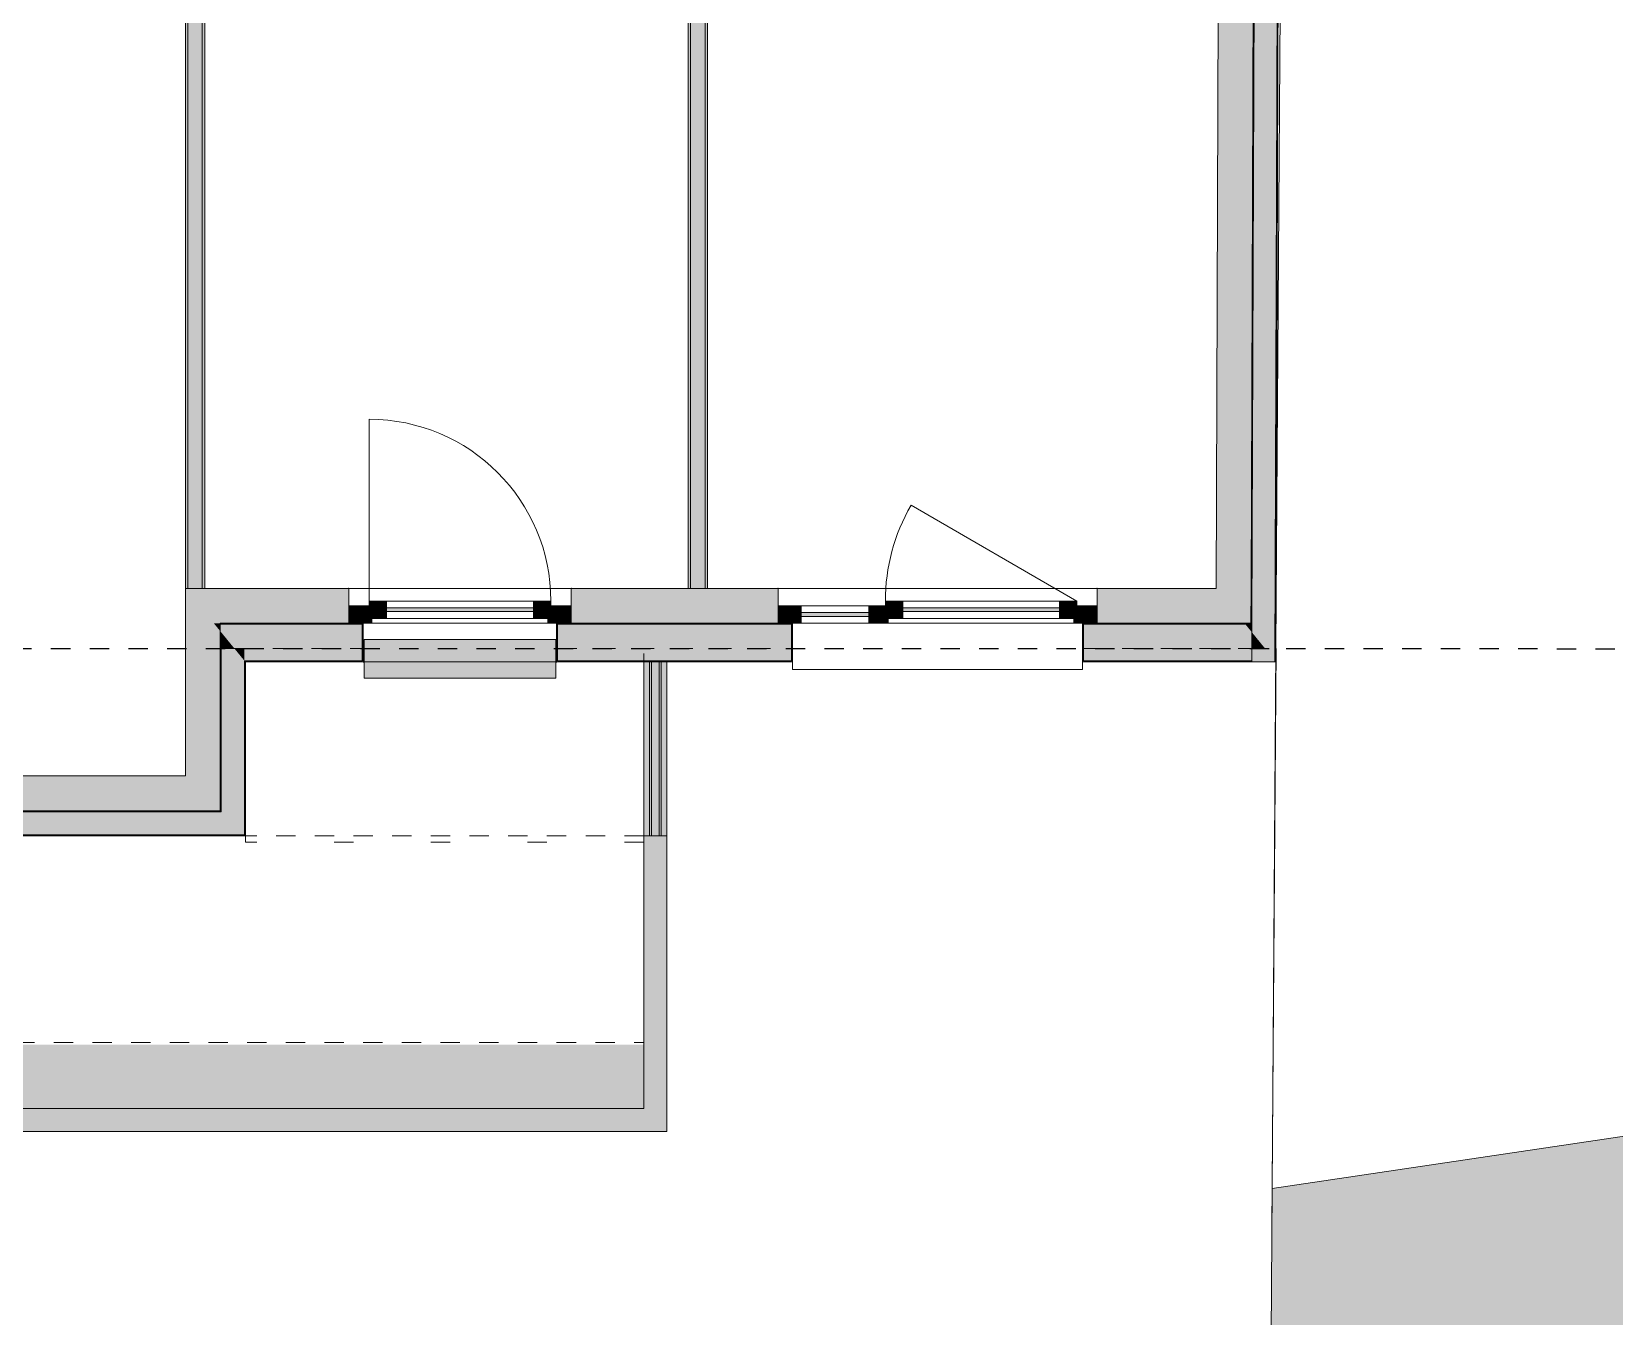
# Model space of a CAD drawing. Header units: metres. Extents: x -4 to 206, y -18 to 45.
# Drawn here: x 180.53 to 188.71, y 21.53 to 28.17 of the extents above; entities that cross this region are included whole.
import ezdxf

# ---------------------------------------------------------------- set-up
doc = ezdxf.new("R2010")
doc.units = ezdxf.units.M
doc.header["$MEASUREMENT"] = 0
doc.set_wipeout_variables(frame=1)
for name, pattern in [('Baufluchtlinie', [0.013, 0.008, -0.005]), ('Grenzlinie', [0.008, 0.003, -0.005]), ('Punkt 1_1', [0.075, 0.025, -0.05]), ('UNSICHTBAR', [0.4, 0, -0.4]), ('Wipeout_Contour', [1, 0, -1])]:
    doc.linetypes.add(name, pattern=pattern)
for name, color, linetype in [('110 Wand Aussen', 7, 'Continuous'), ('130 Wand Innen', 7, 'Continuous'), ('140 Brüstung', 7, 'Continuous'), ('725 Nachbarbebauung', 7, 'Continuous'), ('815 Raumbegrenzung', 7, 'Continuous'), ('905 VP Beschriftung Übersicht.Übersicht', 7, 'Continuous'), ('925 Vorentwurf Beschriftung', 7, 'Continuous'), ('Neubau_140 Geländer transparent', 7, 'Continuous'), ('Neubau_840 Baulinien', 7, 'Continuous')]:
    doc.layers.add(name, color=color, linetype=linetype)
doc.linetypes.add('Grenze Grundstück', pattern='A,0,[1,415_260415_PP_VA_1_5 2 St1.Shx,S=0.00031746,R=0,X=0,Y=0],-0.04,0', length=0.04)

# ---------------------------------------------------------------- blocks, each defined once
blk = doc.blocks.new('Wand_4_1', base_point=(183.8142, 22.4833))
at = {"color": 254, "linetype": 'Wipeout_Contour', "lineweight": 0, "ltscale": 715.81303}
blk.add_wipeout([(183.6942, 22.6033), (171.3492, 22.6033), (171.3492, 22.5733), (183.6942, 22.5733)], dxfattribs=at).dxf.layer = '140 Brüstung'
at = {"color": 254, "linetype": 'Wipeout_Contour', "lineweight": 0, "ltscale": 715.76773}
blk.add_wipeout([(183.7842, 22.5133), (171.2592, 22.5133), (171.2592, 22.4833), (183.7842, 22.4833)], dxfattribs=at).dxf.layer = '140 Brüstung'
at = {"color": 254, "linetype": 'Wipeout_Contour', "lineweight": 0, "ltscale": 715.777801}
blk.add_wipeout([(171.2692, 22.5133), (183.7742, 22.5133), (183.7742, 22.5233), (171.2692, 22.5233)], dxfattribs=at).dxf.layer = '140 Brüstung'
at = {"color": 254, "linetype": 'Wipeout_Contour', "lineweight": 0, "ltscale": 715.802967}
blk.add_wipeout([(183.7242, 22.5733), (171.3192, 22.5733), (171.3192, 22.5633), (183.7242, 22.5633)], dxfattribs=at).dxf.layer = '140 Brüstung'
at = {"color": 254, "linetype": 'Wipeout_Contour', "lineweight": 0, "ltscale": 715.790348}
blk.add_wipeout([(183.7342, 22.5633), (171.3092, 22.5633), (171.3092, 22.5233), (183.7342, 22.5233)], dxfattribs=at).dxf.layer = '140 Brüstung'
at = {"layer": '140 Brüstung', "color": 7, "linetype": 'Continuous', "lineweight": 18, "flags": 128}
for points in [[(183.6942, 22.6033), (171.3492, 22.6033)], [(171.2592, 22.4833), (183.7842, 22.4833)]]:
    blk.add_lwpolyline(points, dxfattribs=at)
blk = doc.blocks.new('Decke_5_1', base_point=(186.9327, 20.413))
at = {"layer": '725 Nachbarbebauung', "linetype": 'Continuous', "lineweight": 0, "true_color": 0x1f1f1f}
blk.add_hatch(color=250, dxfattribs=at).paths.add_polyline_path([(186.9327, 20.413), (186.8778, 8.6553), (193.1201, 9.7905), (205.8068, 11.6763), (205.9001, 25.0068), (186.9446, 22.1891)])
at = {"layer": '725 Nachbarbebauung', "color": 8, "linetype": 'Continuous', "lineweight": 13, "flags": 128}
blk.add_lwpolyline([(186.9327, 20.413), (186.8778, 8.6553), (193.1201, 9.7905), (205.8068, 11.6763), (205.9001, 25.0068), (186.9446, 22.1891)], close=True, dxfattribs=at)
blk = doc.blocks.new('Wand_29_1', base_point=(187.0142, 39.9833))
at = {"layer": '110 Wand Aussen', "linetype": 'Continuous', "lineweight": 0, "true_color": 0x000000}
for points in [[(186.959, 24.9195), (187.0094, 40.0472), (186.8889, 39.9001), (186.8395, 25.0666)], [(186.964, 24.9133), (187.0145, 40.0533), (187.0094, 40.0472), (186.959, 24.9195)], [(186.8838, 39.8533), (186.8347, 25.1133), (186.8397, 25.1133), (186.8888, 39.8533)], [(186.6553, 25.2933), (186.8353, 25.2933), (186.8832, 39.6733), (186.7032, 39.6733)], [(186.6553, 25.2933), (186.6547, 25.1133), (186.8015, 25.1133)], [(186.6553, 25.2933), (186.8015, 25.1133), (186.8347, 25.1133), (186.8353, 25.2933)], [(186.8347, 25.1133), (186.8346, 25.1083), (186.8396, 25.1083), (186.8397, 25.1133)], [(186.8386, 24.9833), (186.9071, 24.9833), (186.8389, 25.0673)], [(186.958, 24.9207), (186.9071, 24.9833), (186.8386, 24.9833), (186.8384, 24.9183), (186.958, 24.9183)], [(186.958, 24.9183), (186.8384, 24.9183), (186.8384, 24.9133), (186.958, 24.9133)], [(186.958, 24.9183), (186.9599, 24.9183), (186.958, 24.9207)], [(186.963, 24.9146), (186.9599, 24.9183), (186.958, 24.9183), (186.958, 24.9133), (186.963, 24.9133)]]:
    blk.add_hatch(color=18, dxfattribs=at).paths.add_polyline_path(points)
at = {"layer": '110 Wand Aussen', "color": 7, "linetype": 'Continuous', "lineweight": 13}
for p, q in [((186.959, 24.9195), (187.0094, 40.0472)), ((186.8397, 25.1133), (186.8888, 39.8533)), ((186.8346, 25.1083), (186.8396, 25.1083)), ((186.8389, 25.0673), (186.8386, 24.9833)), ((186.8395, 25.0666), (186.8396, 25.1083)), ((186.8396, 25.1083), (186.8397, 25.1133)), ((186.8386, 24.9833), (186.8384, 24.9183)), ((186.8384, 24.9183), (186.8384, 24.9133)), ((186.958, 24.9207), (186.958, 24.9183)), ((186.958, 24.9183), (186.958, 24.9133))]:
    blk.add_line(p, q, dxfattribs=at)
at = {"layer": '110 Wand Aussen', "color": 7, "linetype": 'Continuous', "lineweight": 18}
for p, q in [((186.8353, 25.2933), (186.8832, 39.6733)), ((186.8347, 25.1133), (186.8353, 25.2933)), ((186.6547, 25.1133), (186.8015, 25.1133)), ((186.8015, 25.1133), (186.8347, 25.1133))]:
    blk.add_line(p, q, dxfattribs=at)
at = {"layer": '110 Wand Aussen', "color": 7, "linetype": 'Continuous', "lineweight": 13, "flags": 128}
for points in [[(186.964, 24.9133), (187.0145, 40.0533)], [(186.959, 24.9133), (186.839, 24.9133)], [(186.964, 24.9133), (186.959, 24.9133)]]:
    blk.add_lwpolyline(points, dxfattribs=at)
at = {"layer": '110 Wand Aussen', "color": 7, "linetype": 'Continuous', "lineweight": 18, "flags": 128}
blk.add_lwpolyline([(186.6835, 33.7583), (186.6553, 25.2933)], dxfattribs=at)
blk = doc.blocks.new('Wand_48_1', base_point=(181.6342, 24.0133))
at = {"layer": '110 Wand Aussen', "linetype": 'Continuous', "lineweight": 0, "true_color": 0x000000}
for points in [[(181.3242, 25.2933), (181.471, 25.1133), (181.5042, 25.1133), (181.5042, 25.2933)], [(181.3242, 25.1133), (181.471, 25.1133), (181.3242, 25.2933)], [(181.3242, 25.1133), (181.3242, 24.3233), (181.5042, 24.3233), (181.5042, 25.0727), (181.471, 25.1133)], [(181.5042, 25.1133), (181.471, 25.1133), (181.4751, 25.1083), (181.5042, 25.1083)], [(181.5042, 25.1083), (181.4751, 25.1083), (181.5042, 25.0727)], [(181.5042, 24.9833), (181.5042, 24.1433), (181.5092, 24.1433), (181.5092, 24.9833)], [(181.5092, 24.9833), (181.5092, 24.9183), (181.6292, 24.9183), (181.6292, 24.9195), (181.5771, 24.9833)], [(181.6292, 24.9833), (181.5771, 24.9833), (181.6292, 24.9195)], [(181.5092, 24.9183), (181.5092, 24.1383), (181.6292, 24.1383), (181.6292, 24.9183)], [(181.6292, 24.9133), (181.6342, 24.9133), (181.6301, 24.9183), (181.6292, 24.9183)], [(181.6292, 24.9133), (181.6292, 24.0183), (181.6342, 24.0183), (181.6342, 24.9133)], [(181.6301, 24.9183), (181.6342, 24.9133), (181.6342, 24.9183)], [(181.3242, 24.1433), (181.5042, 24.1433), (181.3242, 24.3233)], [(181.3242, 24.3233), (181.5042, 24.1433), (181.5042, 24.3233)], [(181.5042, 24.1383), (181.5092, 24.1383), (181.5042, 24.1433)], [(181.5042, 24.1433), (181.5092, 24.1383), (181.5092, 24.1433)], [(181.5092, 24.0183), (181.6292, 24.0183), (181.5092, 24.1383)], [(181.5092, 24.1383), (181.6292, 24.0183), (181.6292, 24.1383)], [(181.6292, 24.0133), (181.6342, 24.0133), (181.6292, 24.0183)], [(181.6292, 24.0183), (181.6342, 24.0133), (181.6342, 24.0183)]]:
    blk.add_hatch(color=18, dxfattribs=at).paths.add_polyline_path(points)
at = {"layer": '110 Wand Aussen', "color": 7, "linetype": 'Continuous', "lineweight": 18}
for p, q in [((181.5042, 25.1133), (181.5042, 25.1083)), ((181.5042, 25.1083), (181.5042, 25.0727)), ((181.5042, 25.0727), (181.5042, 24.9833)), ((181.5042, 24.3233), (181.5042, 24.9833)), ((181.5042, 24.1433), (181.5042, 24.3233)), ((181.3242, 24.1433), (181.5042, 24.1433))]:
    blk.add_line(p, q, dxfattribs=at)
at = {"layer": '110 Wand Aussen', "color": 7, "linetype": 'Baufluchtlinie', "lineweight": 0}
for p, q in [((181.5042, 24.9833), (181.5092, 24.9833)), ((181.5092, 24.9833), (181.5771, 24.9833))]:
    blk.add_line(p, q, dxfattribs=at)
at = {"layer": '110 Wand Aussen', "color": 7, "linetype": 'Continuous', "lineweight": 13}
for p, q in [((181.5092, 24.1433), (181.5092, 24.9833)), ((181.6292, 24.9183), (181.6301, 24.9183)), ((181.6292, 24.1383), (181.6292, 24.9183)), ((181.6342, 24.9183), (181.6301, 24.9183)), ((181.5042, 24.1383), (181.5092, 24.1383)), ((181.5092, 24.1383), (181.5092, 24.1433)), ((181.6292, 24.0183), (181.6292, 24.1383)), ((181.5092, 24.0183), (181.6292, 24.0183))]:
    blk.add_line(p, q, dxfattribs=at)
at = {"layer": '110 Wand Aussen', "color": 7, "linetype": 'Continuous', "lineweight": 18, "flags": 128}
for points in [[(181.3242, 25.2933), (181.5042, 25.2933)], [(181.3242, 25.2933), (181.3242, 24.3233)]]:
    blk.add_lwpolyline(points, dxfattribs=at)
at = {"layer": '110 Wand Aussen', "color": 7, "linetype": 'Continuous', "lineweight": 13, "flags": 128}
for points in [[(181.6342, 24.0133), (181.6342, 24.9133)], [(181.6342, 24.0133), (181.6292, 24.0133)]]:
    blk.add_lwpolyline(points, dxfattribs=at)
blk = doc.blocks.new('Kombi-Fenster 1-Fl 27[13]_1', base_point=(168.0292, 39.9833))
at = {"layer": '110 Wand Aussen', "linetype": 'Continuous', "lineweight": 0, "true_color": 0xffffff}
for points in [[(185.0342, 25.1383), (185.0342, 25.2283), (184.9442, 25.2283), (184.9442, 25.1383)], [(185.9342, 25.1383), (185.9342, 25.2283), (185.8442, 25.2283), (185.8442, 25.1383)], [(184.4092, 25.1133), (184.5092, 25.1133), (184.5092, 25.2033), (184.4092, 25.2033)], [(184.5092, 25.1683), (184.5092, 25.1483), (184.8592, 25.1483), (184.8592, 25.1683)], [(184.9092, 25.2033), (184.8592, 25.2033), (184.8592, 25.1133), (184.9092, 25.1133)], [(184.9092, 25.1133), (184.9592, 25.1133), (184.9592, 25.1383), (184.9442, 25.1383), (184.9442, 25.2033), (184.9092, 25.2033)], [(185.8442, 25.1933), (185.0342, 25.1933), (185.0342, 25.1733), (185.8442, 25.1733)], [(186.0192, 25.2033), (185.9342, 25.2033), (185.9342, 25.1383), (185.9192, 25.1383), (185.9192, 25.1133), (186.0192, 25.1133)]]:
    blk.add_hatch(color=7, dxfattribs=at).paths.add_polyline_path(points)
at = {"layer": '110 Wand Aussen', "linetype": 'Continuous', "lineweight": 0, "true_color": 0x000000}
for points in [[(184.4092, 25.1133), (184.4092, 25.2033), (184.3892, 25.2033), (184.3892, 25.1133)], [(186.0192, 25.2033), (186.0192, 25.1133), (186.0392, 25.1133), (186.0392, 25.2033)]]:
    blk.add_hatch(color=18, dxfattribs=at).paths.add_polyline_path(points)
at = {"layer": '110 Wand Aussen', "color": 8, "linetype": 'Baufluchtlinie', "lineweight": 0, "ltscale": 200}
blk.add_line((185.9342, 25.2283), (185.0768, 25.7233), dxfattribs=at)
at = {"layer": '110 Wand Aussen', "color": 7, "linetype": 'Continuous', "lineweight": 13}
for p, q in [((186.0392, 25.2933), (184.3892, 25.2933)), ((185.0342, 25.2283), (184.9442, 25.2283)), ((184.9442, 25.2283), (184.9442, 25.1383)), ((185.8442, 25.2283), (185.0342, 25.2283)), ((185.0342, 25.1383), (185.0342, 25.2283)), ((185.9342, 25.2283), (185.8442, 25.2283)), ((185.8442, 25.2283), (185.8442, 25.1383)), ((185.9342, 25.1383), (185.9342, 25.2283)), ((184.5092, 25.2033), (184.4092, 25.2033)), ((184.4092, 25.2033), (184.4092, 25.1133)), ((184.8592, 25.2033), (184.5092, 25.2033)), ((184.5092, 25.1133), (184.5092, 25.2033)), ((184.8592, 25.1683), (184.5092, 25.1683)), ((184.5092, 25.1483), (184.8592, 25.1483)), ((184.9092, 25.2033), (184.8592, 25.2033)), ((184.8592, 25.2033), (184.8592, 25.1133)), ((184.9442, 25.2033), (184.9092, 25.2033)), ((184.9442, 25.1383), (184.9442, 25.2033)), ((184.9592, 25.1383), (184.9442, 25.1383)), ((184.9442, 25.1383), (185.0342, 25.1383)), ((184.9592, 25.1133), (184.9592, 25.1383)), ((185.8442, 25.1933), (185.0342, 25.1933)), ((185.0342, 25.1733), (185.8442, 25.1733)), ((185.0342, 25.1383), (185.8442, 25.1383)), ((185.8442, 25.1383), (185.9342, 25.1383)), ((185.9342, 25.1383), (185.9192, 25.1383)), ((185.9192, 25.1383), (185.9192, 25.1133)), ((186.0192, 25.2033), (185.9342, 25.2033)), ((185.9342, 25.2033), (185.9342, 25.1383)), ((186.0192, 25.1133), (186.0192, 25.2033)), ((184.4592, 25.1133), (184.3892, 25.1133)), ((184.4592, 25.1133), (184.3892, 25.1133)), ((184.4092, 25.1133), (184.5092, 25.1133)), ((184.4592, 25.1133), (184.4642, 25.1133)), ((184.4592, 25.1133), (184.4642, 25.1133)), ((184.4642, 25.1083), (184.4642, 25.1133)), ((184.4642, 24.9833), (184.4642, 25.1083)), ((184.5092, 25.1133), (184.8592, 25.1133)), ((184.8592, 25.1133), (184.9092, 25.1133)), ((184.9092, 25.1133), (184.9592, 25.1133)), ((184.9592, 25.1133), (185.9192, 25.1133)), ((185.9192, 25.1133), (186.0192, 25.1133)), ((185.9692, 25.1133), (185.9642, 25.1133)), ((185.9692, 25.1133), (185.9642, 25.1133)), ((185.9642, 25.1083), (185.9642, 25.1133)), ((185.9642, 24.9833), (185.9642, 25.1083)), ((184.4642, 24.9183), (184.4642, 24.9833)), ((185.9642, 24.9183), (185.9642, 24.9833)), ((184.4642, 24.9133), (184.4642, 24.9183)), ((184.4642, 24.8733), (184.4642, 24.9133)), ((185.9642, 24.9133), (185.9642, 24.9183)), ((185.9642, 24.9133), (185.9642, 24.8733)), ((185.9642, 24.8733), (184.4642, 24.8733))]:
    blk.add_line(p, q, dxfattribs=at)
at = {"layer": '110 Wand Aussen', "color": 7, "linetype": 'Continuous', "lineweight": 18}
for p, q in [((184.3892, 25.2033), (184.3892, 25.2933)), ((186.0392, 25.2033), (186.0392, 25.2933)), ((184.3892, 25.1133), (184.3892, 25.2033)), ((184.3892, 25.1133), (184.3892, 25.2033)), ((186.0392, 25.1133), (186.0392, 25.2033)), ((186.0392, 25.1133), (186.0392, 25.2033)), ((186.0392, 25.1133), (185.9692, 25.1133)), ((186.0392, 25.1133), (185.9692, 25.1133))]:
    blk.add_line(p, q, dxfattribs=at)
at = {"layer": '110 Wand Aussen', "color": 7, "linetype": 'Continuous', "lineweight": 13, "flags": 128}
for points in [[(184.4092, 25.1133), (184.3892, 25.1133), (184.3892, 25.2033), (184.4092, 25.2033)], [(186.0192, 25.2033), (186.0392, 25.2033), (186.0392, 25.1133), (186.0192, 25.1133)]]:
    blk.add_lwpolyline(points, close=True, dxfattribs=at)
at = {"layer": '110 Wand Aussen', "color": 8, "linetype": 'Baufluchtlinie', "lineweight": 0, "ltscale": 200}
blk.add_arc((185.9342, 25.2283), 0.99, 150, 180, dxfattribs=at)
at = {"layer": '110 Wand Aussen', "color": 7, "linetype": 'Continuous', "lineweight": 13}
for p in [(184.3892, 25.2933), (186.0392, 25.2933)]:
    blk.add_point(p, dxfattribs=at)
blk = doc.blocks.new('1-Flügelfenster 27[14]_1', base_point=(168.0292, 39.9833))
at = {"layer": '110 Wand Aussen', "linetype": 'Continuous', "lineweight": 0, "true_color": 0xffffff}
for points in [[(182.3642, 25.1383), (182.3642, 25.2283), (182.2742, 25.2283), (182.2742, 25.1383)], [(183.2142, 25.1383), (183.2142, 25.2283), (183.1242, 25.2283), (183.1242, 25.1383)], [(182.1892, 25.1133), (182.2892, 25.1133), (182.2892, 25.1383), (182.2742, 25.1383), (182.2742, 25.2033), (182.1892, 25.2033)], [(183.1242, 25.1933), (182.3642, 25.1933), (182.3642, 25.1733), (183.1242, 25.1733)], [(183.2992, 25.2033), (183.2142, 25.2033), (183.2142, 25.1383), (183.1992, 25.1383), (183.1992, 25.1133), (183.2992, 25.1133)]]:
    blk.add_hatch(color=7, dxfattribs=at).paths.add_polyline_path(points)
at = {"layer": '110 Wand Aussen', "linetype": 'Continuous', "lineweight": 0, "true_color": 0x000000}
for points in [[(182.1892, 25.1133), (182.1892, 25.2033), (182.1692, 25.2033), (182.1692, 25.1133)], [(183.2992, 25.2033), (183.2992, 25.1133), (183.3192, 25.1133), (183.3192, 25.2033)]]:
    blk.add_hatch(color=18, dxfattribs=at).paths.add_polyline_path(points)
at = {"layer": '110 Wand Aussen', "color": 8, "linetype": 'Continuous', "lineweight": 0}
blk.add_line((182.2742, 25.2283), (182.2742, 26.1683), dxfattribs=at)
at = {"layer": '110 Wand Aussen', "color": 7, "linetype": 'Continuous', "lineweight": 13}
for p, q in [((183.3192, 25.2933), (182.1692, 25.2933)), ((182.3642, 25.2283), (182.2742, 25.2283)), ((182.2742, 25.2283), (182.2742, 25.1383)), ((183.1242, 25.2283), (182.3642, 25.2283)), ((182.3642, 25.1383), (182.3642, 25.2283)), ((183.2142, 25.2283), (183.1242, 25.2283)), ((183.1242, 25.2283), (183.1242, 25.1383)), ((183.2142, 25.1383), (183.2142, 25.2283)), ((182.2742, 25.2033), (182.1892, 25.2033)), ((182.1892, 25.2033), (182.1892, 25.1133)), ((182.2742, 25.1383), (182.2742, 25.2033)), ((182.2892, 25.1383), (182.2742, 25.1383)), ((182.2742, 25.1383), (182.3642, 25.1383)), ((182.2892, 25.1133), (182.2892, 25.1383)), ((183.1242, 25.1933), (182.3642, 25.1933)), ((182.3642, 25.1733), (183.1242, 25.1733)), ((182.3642, 25.1383), (183.1242, 25.1383)), ((183.1242, 25.1383), (183.2142, 25.1383)), ((183.2142, 25.1383), (183.1992, 25.1383)), ((183.1992, 25.1383), (183.1992, 25.1133)), ((183.2992, 25.2033), (183.2142, 25.2033)), ((183.2142, 25.2033), (183.2142, 25.1383)), ((183.2992, 25.1133), (183.2992, 25.2033)), ((182.2392, 25.1133), (182.1692, 25.1133)), ((182.2392, 25.1133), (182.1692, 25.1133)), ((182.1892, 25.1133), (182.2892, 25.1133)), ((182.2392, 25.1133), (182.2442, 25.1133)), ((182.2392, 25.1133), (182.2442, 25.1133)), ((182.2442, 25.1083), (182.2442, 25.1133)), ((182.2442, 24.9833), (182.2442, 25.1083)), ((182.2892, 25.1133), (183.1992, 25.1133)), ((183.1992, 25.1133), (183.2992, 25.1133)), ((183.2492, 25.1133), (183.2442, 25.1133)), ((183.2492, 25.1133), (183.2442, 25.1133)), ((183.2442, 25.1083), (183.2442, 25.1133)), ((183.2442, 24.9833), (183.2442, 25.1083)), ((182.2442, 24.9183), (182.2442, 24.9833)), ((183.2442, 24.9183), (183.2442, 24.9833)), ((182.2442, 24.9133), (182.2442, 24.9183)), ((183.2442, 24.9133), (182.2442, 24.9133)), ((183.2442, 24.9133), (183.2442, 24.9183))]:
    blk.add_line(p, q, dxfattribs=at)
at = {"layer": '110 Wand Aussen', "color": 7, "linetype": 'Punkt 1_1', "lineweight": 13}
for p, q in [((183.3192, 25.2933), (182.1692, 25.2933)), ((183.2442, 24.9133), (182.2442, 24.9133))]:
    blk.add_line(p, q, dxfattribs=at)
at = {"layer": '110 Wand Aussen', "color": 7, "linetype": 'Continuous', "lineweight": 18}
for p, q in [((182.1692, 25.2033), (182.1692, 25.2933)), ((183.3192, 25.2033), (183.3192, 25.2933)), ((182.1692, 25.1133), (182.1692, 25.2033)), ((182.1692, 25.1133), (182.1692, 25.2033)), ((183.3192, 25.1133), (183.3192, 25.2033)), ((183.3192, 25.1133), (183.3192, 25.2033)), ((183.3192, 25.1133), (183.2492, 25.1133)), ((183.3192, 25.1133), (183.2492, 25.1133))]:
    blk.add_line(p, q, dxfattribs=at)
at = {"layer": '110 Wand Aussen', "color": 7, "linetype": 'Continuous', "lineweight": 13, "flags": 128}
for points in [[(182.1892, 25.1133), (182.1692, 25.1133), (182.1692, 25.2033), (182.1892, 25.2033)], [(183.2992, 25.2033), (183.3192, 25.2033), (183.3192, 25.1133), (183.2992, 25.1133)]]:
    blk.add_lwpolyline(points, close=True, dxfattribs=at)
at = {"layer": '110 Wand Aussen', "color": 8, "linetype": 'Continuous', "lineweight": 0}
blk.add_arc((182.2742, 25.2283), 0.94, 0, 90, dxfattribs=at)
at = {"layer": '110 Wand Aussen', "color": 7, "linetype": 'Continuous', "lineweight": 13}
for p in [(182.1692, 25.2933), (183.3192, 25.2933), (182.2442, 24.9133), (183.2442, 24.9133)]:
    blk.add_point(p, dxfattribs=at)
blk = doc.blocks.new('Wand_50_1', base_point=(181.6342, 24.9833))
at = {"layer": '110 Wand Aussen', "linetype": 'Continuous', "lineweight": 0, "true_color": 0x000000}
for points in [[(182.1692, 25.2933), (181.5042, 25.2933), (181.5042, 25.1133), (182.1692, 25.1133), (182.1692, 25.2033)], [(184.3892, 25.2933), (183.3192, 25.2933), (183.3192, 25.2033), (183.3192, 25.1133), (184.3892, 25.1133), (184.3892, 25.2033)], [(186.6553, 25.2933), (186.0392, 25.2933), (186.0392, 25.2033), (186.0392, 25.1133), (186.6547, 25.1133)], [(181.5042, 25.1083), (182.2392, 25.1083), (182.2392, 25.1133), (181.5042, 25.1133)], [(181.5042, 25.0727), (181.5771, 24.9833), (182.2392, 24.9833), (182.2392, 25.1083), (181.5042, 25.1083)], [(181.5092, 24.9833), (181.5092, 25.0666), (181.5042, 25.0727), (181.5042, 24.9833)], [(181.5771, 24.9833), (181.5092, 25.0666), (181.5092, 24.9833)], [(182.2392, 24.9133), (182.2442, 24.9133), (182.2442, 25.1133), (182.2392, 25.1133)], [(183.2492, 24.9133), (183.2492, 25.1133), (183.2442, 25.1133), (183.2442, 24.9133)], [(183.2492, 25.1083), (184.4592, 25.1083), (184.4592, 25.1133), (183.2492, 25.1133)], [(184.4592, 25.1083), (183.2492, 25.1083), (183.2492, 24.9833), (184.4592, 24.9833)], [(184.4592, 24.9133), (184.4642, 24.9133), (184.4642, 25.1133), (184.4592, 25.1133)], [(185.9692, 24.9133), (185.9692, 25.1133), (185.9642, 25.1133), (185.9642, 24.9133)], [(185.9692, 25.1083), (186.8056, 25.1083), (186.8015, 25.1133), (185.9692, 25.1133)], [(185.9692, 24.9833), (186.8386, 24.9833), (186.8389, 25.0673), (186.8056, 25.1083), (185.9692, 25.1083)], [(186.8015, 25.1133), (186.8056, 25.1083), (186.8346, 25.1083), (186.8347, 25.1133)], [(186.8056, 25.1083), (186.8345, 25.0727), (186.8346, 25.1083)], [(186.8346, 25.1083), (186.8345, 25.0727), (186.8395, 25.0666), (186.8396, 25.1083)], [(181.6292, 24.9833), (181.6292, 24.9195), (181.6301, 24.9183), (182.2392, 24.9183), (182.2392, 24.9833)], [(184.4592, 24.9833), (183.2492, 24.9833), (183.2492, 24.9183), (184.4592, 24.9183)], [(186.8386, 24.9833), (185.9692, 24.9833), (185.9692, 24.9183), (186.8384, 24.9183)], [(181.6301, 24.9183), (181.6292, 24.9195), (181.6292, 24.9183)], [(181.6342, 24.9133), (182.2392, 24.9133), (182.2392, 24.9183), (181.6342, 24.9183)], [(183.2492, 24.9133), (184.4592, 24.9133), (184.4592, 24.9183), (183.2492, 24.9183)], [(185.9692, 24.9133), (186.8384, 24.9133), (186.8384, 24.9183), (185.9692, 24.9183)], [(186.963, 24.9133), (186.964, 24.9133), (186.963, 24.9146)]]:
    blk.add_hatch(color=18, dxfattribs=at).paths.add_polyline_path(points)
at = {"layer": '110 Wand Aussen', "color": 7, "linetype": 'Continuous', "lineweight": 18}
for p, q in [((182.1692, 25.2033), (182.1692, 25.2933)), ((183.3192, 25.2033), (183.3192, 25.2933)), ((184.3892, 25.2033), (184.3892, 25.2933)), ((186.0392, 25.2033), (186.0392, 25.2933)), ((182.1692, 25.1133), (182.1692, 25.2033)), ((183.3192, 25.1133), (183.3192, 25.2033)), ((184.3892, 25.1133), (184.3892, 25.2033)), ((186.0392, 25.1133), (186.0392, 25.2033)), ((181.5042, 25.1133), (181.5042, 25.1083)), ((181.5042, 25.1133), (182.1692, 25.1133)), ((181.5042, 25.1083), (181.5042, 25.0727)), ((181.5042, 25.0727), (181.5042, 24.9833)), ((183.3192, 25.1133), (183.2492, 25.1133)), ((183.3192, 25.1133), (184.3892, 25.1133)), ((186.0392, 25.1133), (185.9692, 25.1133)), ((186.0392, 25.1133), (186.6547, 25.1133)), ((186.6547, 25.1133), (186.8015, 25.1133)), ((186.8015, 25.1133), (186.8347, 25.1133))]:
    blk.add_line(p, q, dxfattribs=at)
at = {"layer": '110 Wand Aussen', "color": 7, "linetype": 'Continuous', "lineweight": 13}
for p, q in [((181.5042, 25.1083), (182.2392, 25.1083)), ((182.2392, 25.1133), (182.1692, 25.1133)), ((182.2392, 25.1133), (182.2442, 25.1133)), ((182.2392, 24.9183), (182.2392, 25.1133)), ((182.2442, 25.1083), (182.2442, 25.1133)), ((182.2442, 24.9833), (182.2442, 25.1083)), ((183.2442, 25.1083), (183.2442, 25.1133)), ((183.2492, 25.1133), (183.2442, 25.1133)), ((183.2442, 24.9833), (183.2442, 25.1083)), ((183.2492, 24.9183), (183.2492, 25.1133)), ((183.2492, 25.1083), (184.4592, 25.1083)), ((184.4592, 25.1133), (184.3892, 25.1133)), ((184.4592, 25.1133), (184.4642, 25.1133)), ((184.4592, 24.9183), (184.4592, 25.1133)), ((184.4642, 25.1083), (184.4642, 25.1133)), ((184.4642, 24.9833), (184.4642, 25.1083)), ((185.9642, 25.1083), (185.9642, 25.1133)), ((185.9692, 25.1133), (185.9642, 25.1133)), ((185.9642, 24.9833), (185.9642, 25.1083)), ((185.9692, 24.9183), (185.9692, 25.1133)), ((185.9692, 25.1083), (186.8056, 25.1083)), ((186.8056, 25.1083), (186.8346, 25.1083)), ((186.8346, 25.1083), (186.8396, 25.1083)), ((186.8389, 25.0673), (186.8386, 24.9833)), ((186.8395, 25.0666), (186.8396, 25.1083)), ((182.2442, 24.9183), (182.2442, 24.9833)), ((183.2442, 24.9183), (183.2442, 24.9833)), ((184.4642, 24.9183), (184.4642, 24.9833)), ((185.9642, 24.9183), (185.9642, 24.9833)), ((186.8386, 24.9833), (186.8384, 24.9183)), ((181.6292, 24.9183), (181.6301, 24.9183)), ((181.6342, 24.9183), (181.6301, 24.9183)), ((181.6342, 24.9183), (182.2392, 24.9183)), ((182.2392, 24.9133), (182.2442, 24.9133)), ((182.2442, 24.9133), (182.2442, 24.9183)), ((183.2442, 24.9133), (183.2442, 24.9183)), ((183.2492, 24.9133), (183.2442, 24.9133)), ((183.2492, 24.9183), (184.4592, 24.9183)), ((184.4592, 24.9133), (184.4642, 24.9133)), ((184.4642, 24.9133), (184.4642, 24.9183)), ((185.9642, 24.9133), (185.9642, 24.9183)), ((185.9692, 24.9133), (185.9642, 24.9133)), ((185.9692, 24.9183), (186.8384, 24.9183)), ((186.8384, 24.9183), (186.8384, 24.9133))]:
    blk.add_line(p, q, dxfattribs=at)
at = {"layer": '110 Wand Aussen', "color": 7, "linetype": 'Baufluchtlinie', "lineweight": 0}
for p, q in [((181.5042, 24.9833), (181.5092, 24.9833)), ((181.5092, 24.9833), (181.5771, 24.9833)), ((181.5771, 24.9833), (182.2392, 24.9833)), ((183.2492, 24.9833), (184.4592, 24.9833)), ((185.9692, 24.9833), (186.8386, 24.9833))]:
    blk.add_line(p, q, dxfattribs=at)
at = {"layer": '110 Wand Aussen', "color": 7, "linetype": 'Continuous', "lineweight": 18, "flags": 128}
for points in [[(182.1692, 25.2933), (181.5042, 25.2933)], [(184.3892, 25.2933), (183.3192, 25.2933)], [(186.6553, 25.2933), (186.0392, 25.2933)]]:
    blk.add_lwpolyline(points, dxfattribs=at)
at = {"layer": '110 Wand Aussen', "color": 7, "linetype": 'Continuous', "lineweight": 13, "flags": 128}
for points in [[(181.6342, 24.9133), (182.2392, 24.9133)], [(183.2492, 24.9133), (184.4592, 24.9133)], [(185.9692, 24.9133), (186.839, 24.9133)]]:
    blk.add_lwpolyline(points, dxfattribs=at)
at = {"layer": '110 Wand Aussen', "color": 7, "linetype": 'Continuous', "lineweight": 13}
for name in ['1-Flügelfenster 27[14]_1', 'Kombi-Fenster 1-Fl 27[13]_1']:
    blk.add_blockref(name, (168.0292, 39.9833), dxfattribs=at)
blk = doc.blocks.new('Wand_51_1', base_point=(173.4042, 24.0133))
at = {"layer": '110 Wand Aussen', "linetype": 'Continuous', "lineweight": 0, "true_color": 0x000000}
for points in [[(181.3242, 24.3233), (180.2692, 24.3233), (180.2692, 24.2333), (180.2692, 24.1433), (181.3242, 24.1433)], [(180.1992, 24.1383), (181.5042, 24.1383), (181.5042, 24.1433), (180.1992, 24.1433)], [(181.5092, 24.1383), (180.1992, 24.1383), (180.1992, 24.0183), (181.5092, 24.0183)], [(180.1992, 24.0133), (181.6292, 24.0133), (181.6292, 24.0183), (180.1992, 24.0183)]]:
    blk.add_hatch(color=18, dxfattribs=at).paths.add_polyline_path(points)
at = {"layer": '110 Wand Aussen', "color": 7, "linetype": 'Continuous', "lineweight": 13}
for p, q in [((180.1992, 24.1383), (181.5042, 24.1383)), ((181.5042, 24.1383), (181.5092, 24.1383)), ((180.1992, 24.0183), (181.5092, 24.0183)), ((181.5092, 24.0183), (181.6292, 24.0183))]:
    blk.add_line(p, q, dxfattribs=at)
at = {"layer": '110 Wand Aussen', "color": 7, "linetype": 'Continuous', "lineweight": 18}
for p, q in [((180.2692, 24.1433), (181.3242, 24.1433)), ((181.3242, 24.1433), (181.5042, 24.1433))]:
    blk.add_line(p, q, dxfattribs=at)
at = {"layer": '110 Wand Aussen', "color": 7, "linetype": 'Continuous', "lineweight": 18, "flags": 128}
blk.add_lwpolyline([(181.3242, 24.3233), (180.2692, 24.3233)], dxfattribs=at)
at = {"layer": '110 Wand Aussen', "color": 7, "linetype": 'Continuous', "lineweight": 13, "flags": 128}
blk.add_lwpolyline([(180.1992, 24.0133), (181.6292, 24.0133)], dxfattribs=at)
blk = doc.blocks.new('Metall Zargentür Typ3 27[5]_1', base_point=(168.0292, 39.9833))
at = {"layer": '130 Wand Innen', "linetype": 'Continuous', "lineweight": 0, "true_color": 0xffffff}
for points in [[(183.9242, 32.4033), (183.9242, 32.3633), (184.0242, 32.3633), (184.0242, 32.4033)], [(184.0242, 31.5133), (184.0242, 31.5633), (183.9242, 31.5633), (183.9242, 31.5133)]]:
    blk.add_hatch(color=7, dxfattribs=at).paths.add_polyline_path(points)
at = {"layer": '130 Wand Innen', "color": 7, "linetype": 'Grenzlinie', "lineweight": 13, "ltscale": 200}
for p, q in [((183.9242, 32.4033), (183.9242, 31.5133)), ((184.0242, 32.4033), (184.0242, 31.5133))]:
    blk.add_line(p, q, dxfattribs=at)
at = {"layer": '130 Wand Innen', "color": 7, "linetype": 'Continuous', "lineweight": 13}
for p, q in [((183.9242, 32.4033), (183.9242, 32.3633)), ((184.0242, 32.4033), (183.9242, 32.4033)), ((183.9242, 32.3633), (184.0242, 32.3633)), ((184.0242, 32.3633), (184.0242, 32.4033)), ((184.0242, 31.5633), (183.9242, 31.5633)), ((183.9242, 31.5633), (183.9242, 31.5133)), ((183.9242, 31.5133), (184.0242, 31.5133)), ((184.0242, 31.5133), (184.0242, 31.5633))]:
    blk.add_line(p, q, dxfattribs=at)
at = {"layer": '130 Wand Innen', "color": 7, "linetype": 'Continuous', "lineweight": 18}
for p, q in [((183.9242, 32.4033), (183.9367, 32.4033)), ((183.9242, 32.4033), (183.9367, 32.4033)), ((183.9367, 32.4033), (184.0117, 32.4033)), ((183.9367, 32.4033), (184.0117, 32.4033)), ((184.0117, 32.4033), (184.0242, 32.4033)), ((184.0117, 32.4033), (184.0242, 32.4033)), ((183.9242, 31.5133), (183.9367, 31.5133)), ((183.9242, 31.5133), (183.9367, 31.5133)), ((183.9367, 31.5133), (184.0117, 31.5133)), ((183.9367, 31.5133), (184.0117, 31.5133)), ((184.0117, 31.5133), (184.0242, 31.5133)), ((184.0117, 31.5133), (184.0242, 31.5133))]:
    blk.add_line(p, q, dxfattribs=at)
at = {"layer": '130 Wand Innen', "color": 8, "linetype": 'Continuous', "lineweight": 0}
blk.add_line((184.0242, 31.5483), (184.8542, 31.5483), dxfattribs=at)
blk.add_arc((184.0242, 31.5483), 0.83, 0, 90, dxfattribs=at)
blk = doc.blocks.new('Metall Zargentür Typ3 27[6]_1', base_point=(168.0292, 39.9833))
at = {"layer": '130 Wand Innen', "linetype": 'Continuous', "lineweight": 0, "true_color": 0xffffff}
for points in [[(184.0242, 30.5576), (183.9242, 30.5576), (183.9242, 30.5076), (184.0242, 30.5076)], [(183.9242, 29.6676), (184.0242, 29.6676), (184.0242, 29.7076), (183.9242, 29.7076)]]:
    blk.add_hatch(color=7, dxfattribs=at).paths.add_polyline_path(points)
at = {"layer": '130 Wand Innen', "color": 7, "linetype": 'Grenzlinie', "lineweight": 13, "ltscale": 200}
for p, q in [((183.9242, 29.6676), (183.9242, 30.5576)), ((184.0242, 29.6676), (184.0242, 30.5576))]:
    blk.add_line(p, q, dxfattribs=at)
at = {"layer": '130 Wand Innen', "color": 7, "linetype": 'Continuous', "lineweight": 13}
for p, q in [((183.9242, 30.5076), (183.9242, 30.5576)), ((183.9242, 30.5576), (184.0242, 30.5576)), ((184.0242, 30.5576), (184.0242, 30.5076)), ((184.0242, 30.5076), (183.9242, 30.5076)), ((183.9242, 29.6676), (183.9242, 29.7076)), ((183.9242, 29.7076), (184.0242, 29.7076)), ((184.0242, 29.6676), (183.9242, 29.6676)), ((184.0242, 29.7076), (184.0242, 29.6676))]:
    blk.add_line(p, q, dxfattribs=at)
at = {"layer": '130 Wand Innen', "color": 7, "linetype": 'Continuous', "lineweight": 18}
for p, q in [((183.9242, 30.5576), (183.9367, 30.5576)), ((183.9242, 30.5576), (183.9367, 30.5576)), ((183.9367, 30.5576), (184.0117, 30.5576)), ((183.9367, 30.5576), (184.0117, 30.5576)), ((184.0117, 30.5576), (184.0242, 30.5576)), ((184.0117, 30.5576), (184.0242, 30.5576)), ((183.9242, 29.6676), (183.9367, 29.6676)), ((183.9242, 29.6676), (183.9367, 29.6676)), ((183.9367, 29.6676), (184.0117, 29.6676)), ((183.9367, 29.6676), (184.0117, 29.6676)), ((184.0117, 29.6676), (184.0242, 29.6676)), ((184.0117, 29.6676), (184.0242, 29.6676))]:
    blk.add_line(p, q, dxfattribs=at)
at = {"layer": '130 Wand Innen', "color": 8, "linetype": 'Continuous', "lineweight": 0}
blk.add_line((184.0242, 30.5226), (184.8542, 30.5226), dxfattribs=at)
blk.add_arc((184.0242, 30.5226), 0.83, 270, 0, dxfattribs=at)
blk = doc.blocks.new('Wand_58_1', base_point=(183.9242, 32.7583))
at = {"layer": '130 Wand Innen', "linetype": 'Continuous', "lineweight": 0, "true_color": 0x000000}
for points in [[(183.9242, 32.8583), (183.9367, 32.8458), (183.9367, 32.8583)], [(183.9367, 32.8458), (183.9242, 32.8583), (183.9242, 32.8458)], [(183.9242, 32.8458), (183.9242, 32.4033), (183.9367, 32.4033), (183.9367, 32.8458)], [(183.9367, 32.8458), (184.0117, 32.7708), (184.0117, 32.8458)], [(184.0117, 32.7708), (183.9367, 32.8458), (183.9367, 32.7708)], [(184.0117, 32.7708), (183.9367, 32.7708), (183.9367, 32.4033), (184.0117, 32.4033)], [(184.0117, 32.7708), (184.0242, 32.7583), (184.0242, 32.7708)], [(184.0242, 32.7583), (184.0117, 32.7708), (184.0117, 32.7583)], [(184.0242, 32.7583), (184.0117, 32.7583), (184.0117, 32.4033), (184.0242, 32.4033)], [(183.9367, 31.5133), (183.9242, 31.5133), (183.9242, 30.5576), (183.9367, 30.5576)], [(184.0117, 31.5133), (183.9367, 31.5133), (183.9367, 30.5576), (184.0117, 30.5576)], [(184.0242, 31.5133), (184.0117, 31.5133), (184.0117, 30.5576), (184.0242, 30.5576)], [(183.9242, 25.2933), (183.9367, 25.2933), (183.9367, 29.6676), (183.9242, 29.6676)], [(183.9367, 25.2933), (184.0117, 25.2933), (184.0117, 29.6676), (183.9367, 29.6676)], [(184.0117, 29.6676), (184.0117, 25.2933), (184.0242, 25.2933), (184.0242, 29.6676)]]:
    blk.add_hatch(color=18, dxfattribs=at).paths.add_polyline_path(points)
at = {"layer": '130 Wand Innen', "linetype": 'Continuous', "lineweight": 13, "true_color": 0xe8e2dc}
for points in [[(183.9242, 31.5133), (184.0242, 31.5133), (184.0242, 32.4033), (183.9242, 32.4033)], [(183.9242, 30.5576), (183.9242, 29.6676), (184.0242, 29.6676), (184.0242, 30.5576)]]:
    blk.add_hatch(color=254, dxfattribs=at).paths.add_polyline_path(points)
at = {"layer": '130 Wand Innen', "color": 7, "linetype": 'Continuous', "lineweight": 18}
for p, q in [((184.0117, 32.8458), (183.9367, 32.8458)), ((183.9367, 32.8458), (183.9367, 32.7708)), ((183.9367, 32.7708), (183.9367, 32.4033)), ((184.0242, 32.7708), (184.0117, 32.7708)), ((184.0117, 32.4033), (184.0117, 32.7708)), ((183.9242, 32.4033), (183.9367, 32.4033)), ((183.9367, 32.4033), (184.0117, 32.4033)), ((184.0117, 32.4033), (184.0242, 32.4033)), ((183.9242, 31.5133), (183.9367, 31.5133)), ((183.9367, 31.5133), (183.9367, 30.5576)), ((183.9367, 31.5133), (184.0117, 31.5133)), ((184.0117, 30.5576), (184.0117, 31.5133)), ((184.0117, 31.5133), (184.0242, 31.5133)), ((183.9242, 30.5576), (183.9367, 30.5576)), ((183.9367, 30.5576), (184.0117, 30.5576)), ((184.0117, 30.5576), (184.0242, 30.5576)), ((183.9242, 29.6676), (183.9367, 29.6676)), ((183.9367, 29.6676), (183.9367, 25.2933)), ((183.9367, 29.6676), (184.0117, 29.6676)), ((184.0117, 25.2933), (184.0117, 29.6676)), ((184.0117, 29.6676), (184.0242, 29.6676))]:
    blk.add_line(p, q, dxfattribs=at)
at = {"layer": '130 Wand Innen', "color": 7, "linetype": 'Continuous', "lineweight": 18, "flags": 128}
for points in [[(183.9242, 32.8583), (183.9367, 32.8583)], [(183.9242, 32.8583), (183.9242, 32.5583)], [(184.0242, 32.4033), (184.0242, 32.7583)], [(183.9242, 32.5458), (183.9242, 32.4708)], [(183.9242, 32.4583), (183.9242, 32.4033)], [(183.9242, 31.5133), (183.9242, 30.5576)], [(184.0242, 31.3583), (184.0242, 31.5133)], [(184.0242, 31.2708), (184.0242, 31.3458)], [(184.0242, 30.5576), (184.0242, 31.2583)], [(183.9242, 29.6676), (183.9242, 29.4583)], [(184.0242, 25.2933), (184.0242, 29.6676)], [(183.9242, 29.4458), (183.9242, 29.3708)], [(183.9242, 29.3583), (183.9242, 25.2933)], [(183.9242, 25.2933), (183.9367, 25.2933)], [(183.9367, 25.2933), (184.0117, 25.2933)], [(184.0117, 25.2933), (184.0242, 25.2933)]]:
    blk.add_lwpolyline(points, dxfattribs=at)
at = {"layer": '130 Wand Innen', "color": 7, "linetype": 'Continuous', "lineweight": 13}
for name in ['Metall Zargentür Typ3 27[5]_1', 'Metall Zargentür Typ3 27[6]_1']:
    blk.add_blockref(name, (168.0292, 39.9833), dxfattribs=at)
blk = doc.blocks.new('Wand_158_1', base_point=(181.4242, 29.4583))
at = {"layer": '130 Wand Innen', "linetype": 'Continuous', "lineweight": 0, "true_color": 0x000000}
for points in [[(181.3242, 25.2933), (181.3367, 25.2933), (181.3367, 29.4458), (181.3242, 29.4458)], [(181.3367, 29.3708), (181.3367, 25.2933), (181.4117, 25.2933), (181.4117, 28.4333), (181.4092, 28.4333), (181.4092, 29.3708)], [(181.4242, 28.4333), (181.4117, 28.4333), (181.4117, 25.2933), (181.4242, 25.2933)]]:
    blk.add_hatch(color=18, dxfattribs=at).paths.add_polyline_path(points)
at = {"layer": '130 Wand Innen', "color": 7, "linetype": 'Continuous', "lineweight": 18}
for p, q in [((181.3367, 29.4458), (181.3367, 29.3708)), ((181.3367, 29.3708), (181.3367, 25.2933)), ((181.4117, 25.2933), (181.4117, 28.4333))]:
    blk.add_line(p, q, dxfattribs=at)
at = {"layer": '130 Wand Innen', "color": 7, "linetype": 'Continuous', "lineweight": 18, "flags": 128}
for points in [[(181.3242, 29.4458), (181.3242, 25.2933)], [(181.4242, 25.2933), (181.4242, 28.4333)], [(181.3367, 25.2933), (181.3242, 25.2933)], [(181.4117, 25.2933), (181.3367, 25.2933)], [(181.4242, 25.2933), (181.4117, 25.2933)]]:
    blk.add_lwpolyline(points, dxfattribs=at)
blk = doc.blocks.new('Wand_179_1', base_point=(183.8142, 24.0133))
at = {"layer": '140 Brüstung', "linetype": 'Continuous', "lineweight": 0, "true_color": 0x000000}
for points in [[(183.6942, 24.9133), (183.6942, 24.0133), (183.7242, 24.0133), (183.7242, 24.9133)], [(183.7742, 24.0133), (183.7742, 24.9133), (183.7342, 24.9133), (183.7342, 24.0133)], [(183.8142, 24.0133), (183.8142, 24.9133), (183.7842, 24.9133), (183.7842, 24.0133)]]:
    blk.add_hatch(color=18, dxfattribs=at).paths.add_polyline_path(points)
at = {"layer": '140 Brüstung', "linetype": 'Continuous', "lineweight": 0, "true_color": 0xffffff}
for points in [[(183.7242, 24.9133), (183.7242, 24.0133), (183.7342, 24.0133), (183.7342, 24.9133)], [(183.7842, 24.0133), (183.7842, 24.9133), (183.7742, 24.9133), (183.7742, 24.0133)]]:
    blk.add_hatch(color=7, dxfattribs=at).paths.add_polyline_path(points)
at = {"layer": '140 Brüstung', "color": 7, "linetype": 'Continuous', "lineweight": 18}
for p, q in [((183.7242, 24.9133), (183.7242, 24.0133)), ((183.7342, 24.9133), (183.7342, 24.0133)), ((183.7742, 24.0133), (183.7742, 24.9133)), ((183.7842, 24.0133), (183.7842, 24.9133))]:
    blk.add_line(p, q, dxfattribs=at)
at = {"layer": '140 Brüstung', "color": 7, "linetype": 'Continuous', "lineweight": 18, "flags": 128}
for points in [[(183.8142, 24.9133), (183.6942, 24.9133)], [(183.6942, 24.9133), (183.6942, 24.0133)], [(183.8142, 24.0133), (183.8142, 24.9133)], [(183.6942, 24.0133), (183.8142, 24.0133)]]:
    blk.add_lwpolyline(points, dxfattribs=at)
blk = doc.blocks.new('Wand_182_1', base_point=(183.8142, 22.4833))
at = {"color": 254, "linetype": 'Wipeout_Contour', "lineweight": 0, "ltscale": 555.698383}
blk.add_wipeout([(183.6942, 22.5733), (183.7242, 22.5733), (183.6942, 22.6033)], dxfattribs=at).dxf.layer = '140 Brüstung'
at = {"color": 254, "linetype": 'Wipeout_Contour', "lineweight": 0, "ltscale": 555.933805}
blk.add_wipeout([(183.7842, 22.4833), (183.8142, 22.4833), (183.7842, 22.5133)], dxfattribs=at).dxf.layer = '140 Brüstung'
at = {"color": 254, "linetype": 'Wipeout_Contour', "lineweight": 0, "ltscale": 555.892654}
blk.add_wipeout([(183.7742, 22.5133), (183.7842, 22.5133), (183.7742, 22.5233)], dxfattribs=at).dxf.layer = '140 Brüstung'
at = {"color": 254, "linetype": 'Wipeout_Contour', "lineweight": 0, "ltscale": 555.761867}
blk.add_wipeout([(183.7242, 22.5633), (183.7342, 22.5633), (183.7242, 22.5733)], dxfattribs=at).dxf.layer = '140 Brüstung'
at = {"color": 254, "linetype": 'Wipeout_Contour', "lineweight": 0, "ltscale": 555.810484}
blk.add_wipeout([(183.7342, 22.5233), (183.7742, 22.5233), (183.7342, 22.5633)], dxfattribs=at).dxf.layer = '140 Brüstung'
at = {"color": 254, "linetype": 'Wipeout_Contour', "lineweight": 0, "ltscale": 554.861336}
blk.add_wipeout([(183.6942, 22.6033), (183.7242, 22.5733), (183.7242, 22.6033)], dxfattribs=at).dxf.layer = '140 Brüstung'
at = {"color": 254, "linetype": 'Wipeout_Contour', "lineweight": 0, "ltscale": 555.09614}
blk.add_wipeout([(183.8142, 22.5133), (183.7842, 22.5133), (183.8142, 22.4833)], dxfattribs=at).dxf.layer = '140 Brüstung'
at = {"color": 254, "linetype": 'Wipeout_Contour', "lineweight": 0, "ltscale": 740.734735}
blk.add_wipeout([(183.7242, 22.6033), (183.7242, 24.0133), (183.6942, 24.0133), (183.6942, 22.6033)], dxfattribs=at).dxf.layer = '140 Brüstung'
at = {"color": 254, "linetype": 'Wipeout_Contour', "lineweight": 0, "ltscale": 741.069885}
blk.add_wipeout([(183.8142, 24.0133), (183.7842, 24.0133), (183.7842, 22.5133), (183.8142, 22.5133)], dxfattribs=at).dxf.layer = '140 Brüstung'
at = {"color": 254, "linetype": 'Wipeout_Contour', "lineweight": 0, "ltscale": 555.032843}
blk.add_wipeout([(183.7742, 22.5233), (183.7842, 22.5133), (183.7842, 22.5233)], dxfattribs=at).dxf.layer = '140 Brüstung'
at = {"color": 254, "linetype": 'Wipeout_Contour', "lineweight": 0, "ltscale": 740.992971}
blk.add_wipeout([(183.7842, 22.5233), (183.7842, 24.0133), (183.7742, 24.0133), (183.7742, 22.5233)], dxfattribs=at).dxf.layer = '140 Brüstung'
at = {"color": 254, "linetype": 'Wipeout_Contour', "lineweight": 0, "ltscale": 554.902393}
blk.add_wipeout([(183.7242, 22.5733), (183.7342, 22.5633), (183.7342, 22.5733)], dxfattribs=at).dxf.layer = '140 Brüstung'
at = {"color": 254, "linetype": 'Wipeout_Contour', "lineweight": 0, "ltscale": 740.806771}
blk.add_wipeout([(183.7342, 22.5733), (183.7342, 24.0133), (183.7242, 24.0133), (183.7242, 22.5733)], dxfattribs=at).dxf.layer = '140 Brüstung'
at = {"color": 254, "linetype": 'Wipeout_Contour', "lineweight": 0, "ltscale": 554.984271}
blk.add_wipeout([(183.7342, 22.5633), (183.7742, 22.5233), (183.7742, 22.5633)], dxfattribs=at).dxf.layer = '140 Brüstung'
at = {"layer": '140 Brüstung', "color": 7, "linetype": 'Continuous', "lineweight": 18, "flags": 128}
blk.add_lwpolyline([(183.8142, 22.4833), (183.7842, 22.4833)], dxfattribs=at)
at = {"color": 254, "linetype": 'Wipeout_Contour', "lineweight": 0, "ltscale": 740.903511}
blk.add_wipeout([(183.7742, 22.5633), (183.7742, 24.0133), (183.7342, 24.0133), (183.7342, 22.5633)], dxfattribs=at).dxf.layer = '140 Brüstung'
at = {"layer": '140 Brüstung', "color": 7, "linetype": 'Continuous', "lineweight": 18, "flags": 128}
for points in [[(183.7242, 24.0133), (183.6942, 24.0133)], [(183.6942, 24.0133), (183.6942, 22.6033)], [(183.7342, 24.0133), (183.7242, 24.0133)], [(183.7742, 24.0133), (183.7342, 24.0133)], [(183.7842, 24.0133), (183.7742, 24.0133)], [(183.8142, 24.0133), (183.7842, 24.0133)], [(183.8142, 22.4833), (183.8142, 24.0133)]]:
    blk.add_lwpolyline(points, dxfattribs=at)
blk = doc.blocks.new('Decke_29_1', base_point=(183.8142, 24.0133))
at = {"layer": 'Neubau_140 Geländer transparent', "linetype": 'Continuous', "lineweight": 0, "true_color": 0xffffff}
blk.add_hatch(color=7, dxfattribs=at).paths.add_polyline_path([(183.8142, 24.0133), (183.6942, 24.0133), (183.6942, 22.6033), (177.5842, 22.6033), (177.5842, 22.4833), (183.8142, 22.4833)])
at = {"layer": 'Neubau_140 Geländer transparent', "color": 7, "linetype": 'Continuous', "lineweight": 13, "flags": 128}
blk.add_lwpolyline([(183.8142, 24.0133), (183.8142, 22.4833), (177.5842, 22.4833), (177.5842, 22.6033), (183.6942, 22.6033), (183.6942, 24.0133)], close=True, dxfattribs=at)

msp = doc.modelspace()

# ---------------------------------------------------------------- hatches: boundary and pattern name
at = {"layer": '905 VP Beschriftung Übersicht.Übersicht', "linetype": 'Continuous', "lineweight": 13}
msp.add_hatch(color=8, dxfattribs=at).paths.add_polyline_path([(182.2492, 25.0283), (183.2392, 25.0283), (183.2392, 24.8283), (182.2492, 24.8283)])

# ---------------------------------------------------------------- linework, layer by layer
at = {"layer": '905 VP Beschriftung Übersicht.Übersicht', "color": 7, "linetype": 'Continuous', "lineweight": 13, "flags": 128}
msp.add_lwpolyline([(182.2492, 25.0283), (183.2392, 25.0283), (183.2392, 24.8283), (182.2492, 24.8283)], close=True, dxfattribs=at)
at = {"layer": '925 Vorentwurf Beschriftung', "color": 8, "linetype": 'Continuous', "lineweight": 13}
msp.add_line((186.9642, 24.9833), (186.9432, 21.984), dxfattribs=at)
at = {"layer": 'Neubau_840 Baulinien', "color": 1, "linetype": 'Baufluchtlinie', "lineweight": 25, "true_color": 0xfb0106}
msp.add_lwpolyline([(150.297, 25.0838), (168.0292, 24.9833), (187.0168, 24.9828), (206.0053, 24.9674)], dxfattribs=at)

# ---------------------------------------------------------------- block references
at = {"layer": '110 Wand Aussen', "color": 7, "lineweight": 25}
for name, p in [('Wand_29_1', (187.0142, 39.9833)), ('Wand_50_1', (181.6342, 24.9833)), ('Wand_48_1', (181.6342, 24.0133)), ('Wand_51_1', (173.4042, 24.0133))]:
    msp.add_blockref(name, p, dxfattribs=at)
at = {"layer": '130 Wand Innen', "color": 7, "lineweight": 35}
for name, p in [('Wand_58_1', (183.9242, 32.7583)), ('Wand_158_1', (181.4242, 29.4583))]:
    msp.add_blockref(name, p, dxfattribs=at)
at = {"layer": '140 Brüstung', "color": 7, "lineweight": 18}
for name, p in [('Wand_179_1', (183.8142, 24.0133)), ('Wand_4_1', (183.8142, 22.4833))]:
    msp.add_blockref(name, p, dxfattribs=at)
at = {"layer": '725 Nachbarbebauung', "color": 8, "linetype": 'Continuous', "lineweight": 13}
msp.add_blockref('Decke_5_1', (186.9327, 20.413), dxfattribs=at)

# ---------------------------------------------------------------- next in the draw order: hatches: boundary and pattern name
at = {"layer": '905 VP Beschriftung Übersicht.Übersicht', "linetype": 'Continuous', "lineweight": 13}
msp.add_hatch(color=8, dxfattribs=at).paths.add_polyline_path([(177.6442, 22.9338), (183.6942, 22.9338), (183.6942, 22.6033), (177.6442, 22.6033)])

# ---------------------------------------------------------------- next in the draw order: linework, layer by layer
at = {"layer": '815 Raumbegrenzung', "color": 8, "linetype": 'Continuous', "lineweight": 13}
msp.add_line((171.3492, 22.6033), (183.6942, 22.6033), dxfattribs=at)

# ---------------------------------------------------------------- next in the draw order: block references
at = {"layer": '140 Brüstung', "color": 7, "lineweight": 18}
msp.add_blockref('Wand_182_1', (183.8142, 22.4833), dxfattribs=at)

# ---------------------------------------------------------------- next in the draw order: linework, layer by layer
at = {"layer": '815 Raumbegrenzung', "color": 8, "linetype": 'Continuous', "lineweight": 13}
msp.add_line((183.6942, 22.6033), (183.6942, 24.9563), dxfattribs=at)
at = {"layer": '815 Raumbegrenzung', "color": 255, "linetype": 'UNSICHTBAR', "lineweight": 0}
msp.add_lwpolyline([(183.6942, 23.9804), (181.6342, 23.9804), (181.6342, 24.0133)], dxfattribs=at)
at = {"layer": '815 Raumbegrenzung', "color": 8, "linetype": 'Punkt 1_1', "lineweight": 13}
msp.add_lwpolyline([(183.6942, 24.0133), (181.6342, 24.0133)], dxfattribs=at)
at = {"layer": '905 VP Beschriftung Übersicht.Übersicht', "color": 8, "linetype": 'Punkt 1_1', "lineweight": 13}
msp.add_line((177.6442, 22.944), (183.6942, 22.944), dxfattribs=at)
at = {"layer": 'Neubau_840 Baulinien', "color": 254, "linetype": 'Grenze Grundstück', "lineweight": 13, "true_color": 0xe3e3e3}
msp.add_lwpolyline([(168.0292, 39.9831), (187.0142, 39.9821), (186.9872, 28.5382), (186.9327, 20.413), (186.8778, 8.6553), (168.0957, 5.9564), (168.0856, 27.7802)], close=True, dxfattribs=at)

# ---------------------------------------------------------------- next in the draw order: block references
at = {"layer": 'Neubau_140 Geländer transparent', "color": 7, "linetype": 'Continuous', "lineweight": 13}
msp.add_blockref('Decke_29_1', (183.8142, 24.0133), dxfattribs=at)

doc.saveas('drawing.dxf')
